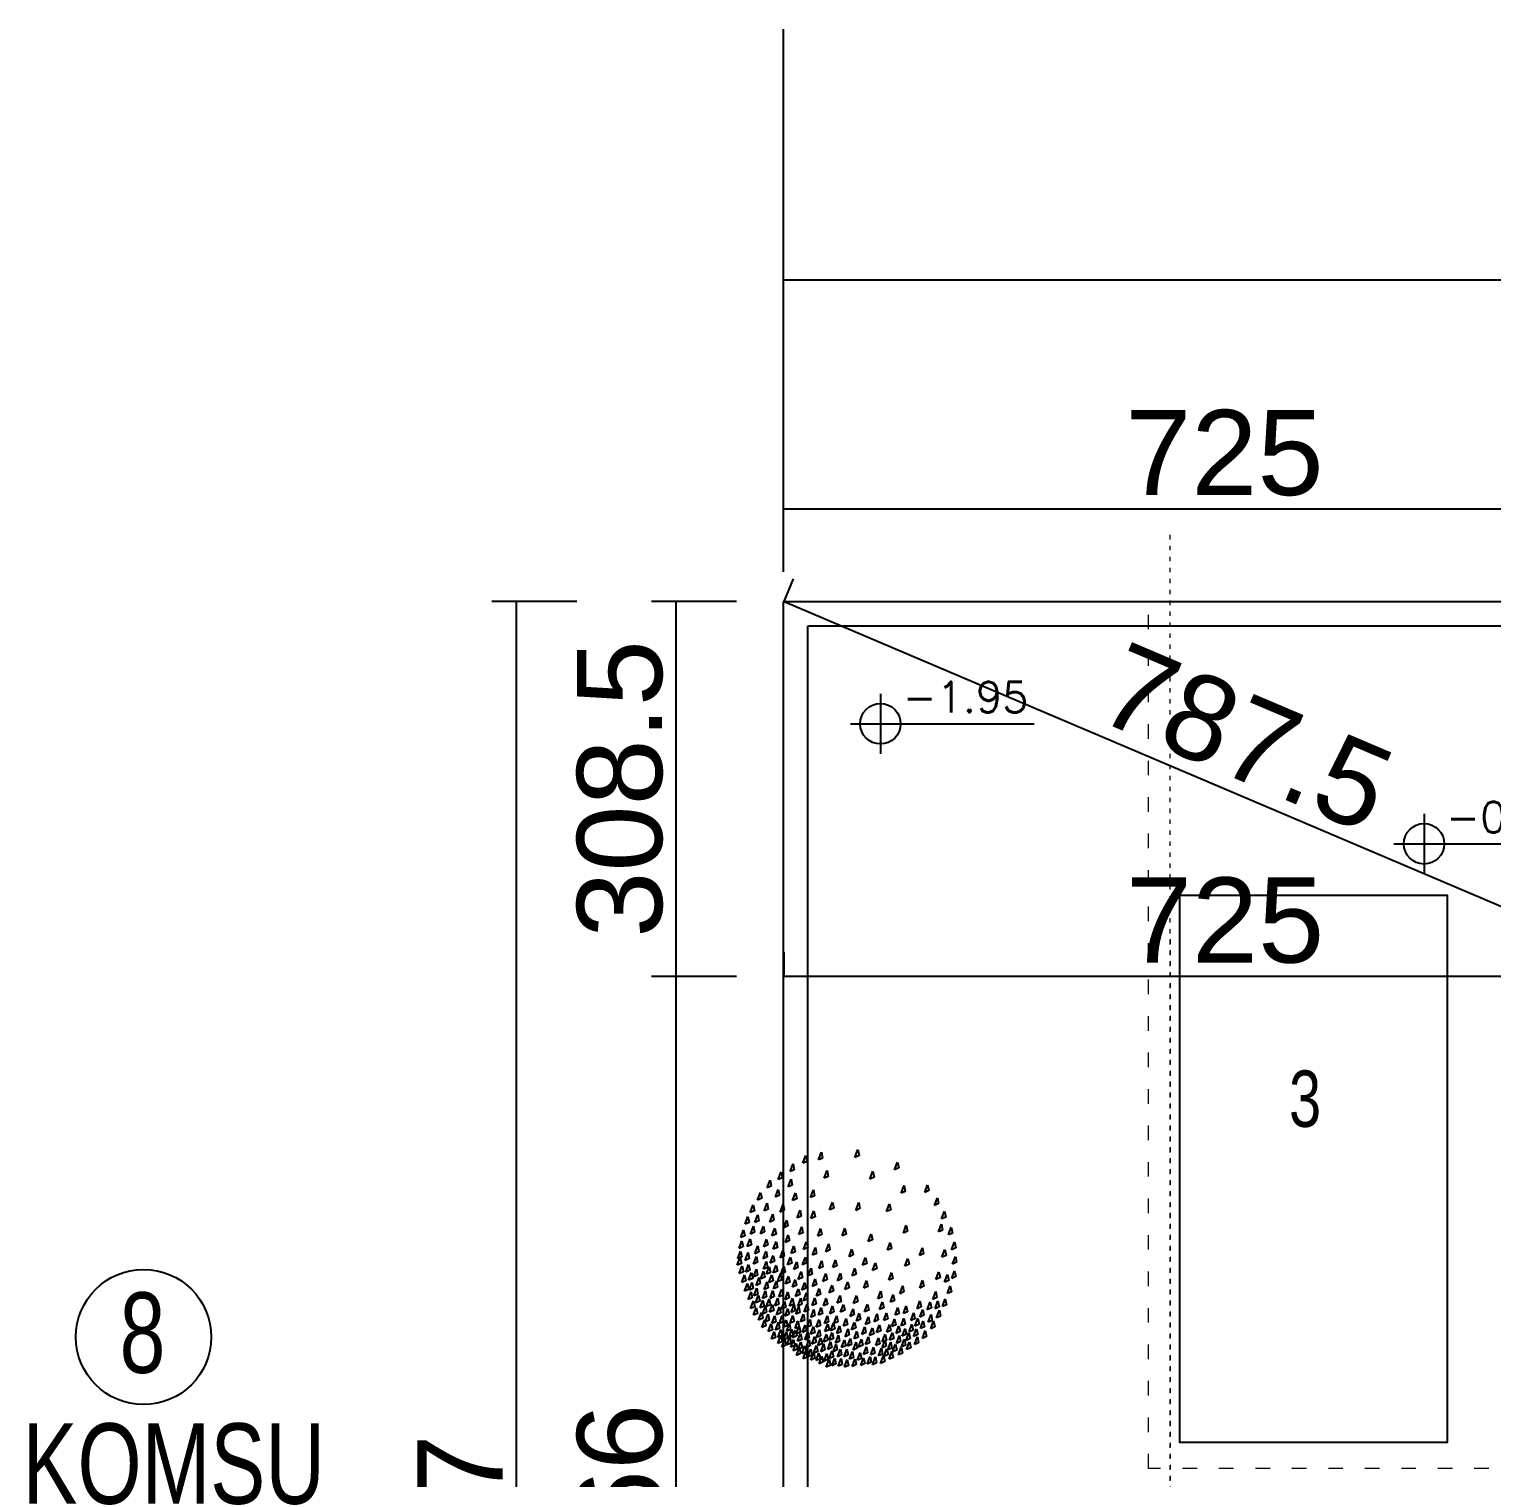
# Model space of a CAD drawing. Extents: x 41749 to 92598, y -24291 to 29432.
# Drawn here: x 44374.3 to 44675, y -22251.7 to -21954 of the extents above; entities that cross this region are included whole.
import ezdxf

# ---------------------------------------------------------------- set-up
doc = ezdxf.new("R2010")
doc.units = 0
doc.header["$MEASUREMENT"] = 0
doc.header["$PDMODE"] = 3
doc.linetypes.add('ACAD_ISO03W100', pattern=[30, 12, -18])
doc.layers.get('0').update_dxf_attribs({"linetype": 'CONTINUOUS'})
doc.layers.get('Defpoints').update_dxf_attribs({"linetype": 'CONTINUOUS'})
for name, color, linetype in [('ADAKENARI', 7, 'CONTINUOUS'), ('OLCU', 3, 'CONTINUOUS'), ('OLÇÜ', 3, 'CONTINUOUS'), ('pafta ismi', 4, 'CONTINUOUS'), ('SEMBOL', 21, 'CONTINUOUS'), ('TEF', 95, 'CONTINUOUS'), ('TEFRIS', 12, 'CONTINUOUS')]:
    doc.layers.add(name, color=color, linetype=linetype)
doc.layers.add('KAPI-ACILIM1', color=13, linetype='ACAD_ISO03W100', lineweight=20)
doc.styles.add('2', font='swisscl.ttf', dxfattribs={"height": 13})
doc.styles.add('KOT', font='ROMANS.SHX')
doc.styles.add('mahal', font='arial.ttf', dxfattribs={"height": 70})
doc.styles.add('OLCU', font='isocpeur.ttf', dxfattribs={"width": 0.59})
doc.dimstyles.get("Standard").update_dxf_attribs({"dimtxt": 0.18, "dimasz": 0.18, "dimexe": 20, "dimexo": 0, "dimgap": 10, "dimtad": 1, "dimdec": 4, "dimrnd": 0.5, "dimdsep": 46, "dimtxsty": 'OLCU', "dimblk1": 'DOT', "dimblk2": 'DOT', "dimsah": 1, "dimcen": 0.09, "dimclrt": 4, "dimadec": 0, "dimazin": 0, "dimtfac": 1, "dimtdec": 4, "dimtix": 1, "dimtmove": 2, "dimatfit": 3, "dimfxl": 0, "dimtolj": 1, "dimtzin": 0, "dimarcsym": 0})

# ---------------------------------------------------------------- blocks, each defined once
blk = doc.blocks.new('KOTBLK04')
for p, q in [((0, 0.49), (0, -0.49)), ((-0.49, 0), (2.51, 0))]:
    blk.add_line(p, q)
blk.add_circle((0, 0), 0.33)
at = {"color": 7, "style": 'KOT'}
blk.add_attdef('TEMIZ', (0.359, 0.185), '', height=1, dxfattribs=at)
blk = doc.blocks.new('A$C7B4B3428')
at = {"layer": 'TEF'}
for p, q in [((17.243, -5.849), (17.288, -5.82)), ((17.288, -5.82), (17.268, -5.915)), ((16.62, -5.99), (16.665, -5.961)), ((16.645, -6.057), (16.62, -5.99)), ((16.665, -5.961), (16.645, -6.057)), ((16.711, -5.96), (16.755, -5.932)), ((16.735, -6.027), (16.711, -5.96)), ((16.755, -5.932), (16.735, -6.027)), ((16.775, -5.958), (16.82, -5.929)), ((16.8, -6.024), (16.775, -5.958)), ((16.82, -5.929), (16.8, -6.024)), ((16.847, -5.93), (16.891, -5.901)), ((16.872, -5.997), (16.847, -5.93)), ((16.891, -5.901), (16.872, -5.997)), ((16.896, -5.984), (16.94, -5.956)), ((16.921, -6.051), (16.896, -5.984)), ((16.94, -5.956), (16.921, -6.051)), ((16.946, -5.903), (16.99, -5.874)), ((16.97, -5.969), (16.946, -5.903)), ((16.99, -5.874), (16.97, -5.969)), ((16.988, -5.982), (17.032, -5.954)), ((17.013, -6.049), (16.988, -5.982)), ((17.032, -5.954), (17.013, -6.049)), ((17.034, -5.88), (17.078, -5.851)), ((17.059, -5.946), (17.034, -5.88)), ((17.056, -6.001), (17.1, -5.972)), ((17.081, -6.067), (17.056, -6.001)), ((17.078, -5.851), (17.059, -5.946)), ((17.1, -5.972), (17.081, -6.067)), ((17.107, -5.879), (17.152, -5.851)), ((17.132, -5.946), (17.107, -5.879)), ((17.152, -5.851), (17.132, -5.946)), ((17.132, -5.988), (17.177, -5.959)), ((17.157, -6.054), (17.132, -5.988)), ((17.177, -5.959), (17.157, -6.054)), ((17.182, -5.873), (17.226, -5.844)), ((17.207, -5.939), (17.182, -5.873)), ((17.192, -6.038), (17.236, -6.009)), ((17.226, -5.844), (17.207, -5.939)), ((17.236, -6.009), (17.217, -6.104)), ((17.224, -5.952), (17.269, -5.923)), ((17.249, -6.019), (17.224, -5.952)), ((17.268, -5.915), (17.243, -5.849)), ((17.269, -5.923), (17.249, -6.019)), ((17.281, -5.913), (17.325, -5.885)), ((17.305, -5.98), (17.281, -5.913)), ((17.325, -5.885), (17.305, -5.98)), ((17.334, -5.874), (17.378, -5.845)), ((17.359, -5.94), (17.334, -5.874)), ((17.335, -6.016), (17.379, -5.987)), ((17.378, -5.845), (17.359, -5.94)), ((17.379, -5.987), (17.36, -6.083)), ((17.374, -5.905), (17.418, -5.876)), ((17.399, -5.972), (17.374, -5.905)), ((17.418, -5.876), (17.399, -5.972)), ((17.416, -5.984), (17.461, -5.956)), ((17.441, -6.051), (17.416, -5.984)), ((17.436, -5.901), (17.48, -5.873)), ((17.461, -5.968), (17.436, -5.901)), ((17.461, -5.956), (17.441, -6.051)), ((17.48, -5.873), (17.461, -5.968)), ((17.476, -5.933), (17.52, -5.904)), ((17.501, -5.999), (17.476, -5.933)), ((17.52, -5.904), (17.501, -5.999)), ((17.512, -6.037), (17.556, -6.009)), ((17.528, -5.9), (17.572, -5.871)), ((17.553, -5.966), (17.528, -5.9)), ((17.556, -6.009), (17.536, -6.104)), ((17.551, -5.96), (17.595, -5.931)), ((17.576, -6.027), (17.551, -5.96)), ((17.572, -5.871), (17.553, -5.966)), ((17.595, -5.931), (17.576, -6.027)), ((17.603, -6.001), (17.648, -5.973)), ((17.628, -6.068), (17.603, -6.001)), ((17.611, -5.929), (17.655, -5.901)), ((17.636, -5.996), (17.611, -5.929)), ((17.648, -5.973), (17.628, -6.068)), ((17.655, -5.901), (17.636, -5.996)), ((17.656, -5.975), (17.701, -5.947)), ((17.681, -6.042), (17.656, -5.975)), ((17.701, -5.947), (17.681, -6.042)), ((17.692, -6.012), (17.736, -5.984)), ((17.717, -6.079), (17.692, -6.012)), ((17.736, -5.984), (17.717, -6.079)), ((17.741, -6.032), (17.785, -6.004)), ((17.785, -6.004), (17.766, -6.099)), ((17.796, -6), (17.84, -5.971)), ((17.821, -6.066), (17.796, -6)), ((17.84, -5.971), (17.821, -6.066)), ((17.847, -6.034), (17.892, -6.006)), ((17.892, -6.006), (17.872, -6.101)), ((16.344, -6.199), (16.388, -6.17)), ((16.388, -6.17), (16.369, -6.265)), ((16.429, -6.12), (16.474, -6.092)), ((16.454, -6.187), (16.429, -6.12)), ((16.474, -6.092), (16.454, -6.187)), ((16.502, -6.145), (16.546, -6.116)), ((16.527, -6.211), (16.502, -6.145)), ((16.546, -6.116), (16.527, -6.211)), ((16.53, -6.053), (16.574, -6.025)), ((16.555, -6.12), (16.53, -6.053)), ((16.574, -6.025), (16.555, -6.12)), ((16.561, -6.161), (16.606, -6.133)), ((16.586, -6.228), (16.561, -6.161)), ((16.606, -6.133), (16.586, -6.228)), ((16.593, -6.077), (16.638, -6.049)), ((16.618, -6.144), (16.593, -6.077)), ((16.638, -6.049), (16.618, -6.144)), ((16.631, -6.173), (16.675, -6.145)), ((16.656, -6.24), (16.631, -6.173)), ((16.675, -6.145), (16.656, -6.24)), ((16.659, -6.073), (16.703, -6.044)), ((16.683, -6.139), (16.659, -6.073)), ((16.703, -6.044), (16.683, -6.139)), ((16.709, -6.188), (16.754, -6.159)), ((16.754, -6.159), (16.734, -6.255)), ((16.751, -6.071), (16.795, -6.042)), ((16.775, -6.137), (16.751, -6.071)), ((16.795, -6.042), (16.775, -6.137)), ((16.83, -6.18), (16.874, -6.152)), ((16.855, -6.247), (16.83, -6.18)), ((16.836, -6.06), (16.88, -6.032)), ((16.86, -6.127), (16.836, -6.06)), ((16.874, -6.152), (16.855, -6.247)), ((16.88, -6.032), (16.86, -6.127)), ((16.905, -6.14), (16.949, -6.111)), ((16.93, -6.207), (16.905, -6.14)), ((16.949, -6.111), (16.93, -6.207)), ((16.963, -6.095), (17.007, -6.066)), ((16.988, -6.162), (16.963, -6.095)), ((17.007, -6.066), (16.988, -6.162)), ((17.036, -6.128), (17.08, -6.1)), ((17.061, -6.195), (17.036, -6.128)), ((17.08, -6.1), (17.061, -6.195)), ((17.101, -6.101), (17.146, -6.073)), ((17.126, -6.168), (17.101, -6.101)), ((17.146, -6.073), (17.126, -6.168)), ((17.181, -6.143), (17.226, -6.115)), ((17.206, -6.21), (17.181, -6.143)), ((17.217, -6.104), (17.192, -6.038)), ((17.226, -6.115), (17.206, -6.21)), ((17.258, -6.164), (17.302, -6.136)), ((17.283, -6.231), (17.258, -6.164)), ((17.26, -6.056), (17.304, -6.028)), ((17.285, -6.123), (17.26, -6.056)), ((17.302, -6.136), (17.283, -6.231)), ((17.304, -6.028), (17.285, -6.123)), ((17.321, -6.134), (17.365, -6.105)), ((17.346, -6.201), (17.321, -6.134)), ((17.36, -6.083), (17.335, -6.016)), ((17.365, -6.105), (17.346, -6.201)), ((17.38, -6.083), (17.425, -6.054)), ((17.405, -6.149), (17.38, -6.083)), ((17.425, -6.054), (17.405, -6.149)), ((17.411, -6.172), (17.455, -6.144)), ((17.436, -6.239), (17.411, -6.172)), ((17.455, -6.144), (17.436, -6.239)), ((17.452, -6.089), (17.496, -6.06)), ((17.477, -6.155), (17.452, -6.089)), ((17.496, -6.06), (17.477, -6.155)), ((17.485, -6.199), (17.53, -6.171)), ((17.53, -6.171), (17.51, -6.266)), ((17.536, -6.104), (17.512, -6.037)), ((17.542, -6.127), (17.586, -6.098)), ((17.567, -6.193), (17.542, -6.127)), ((17.586, -6.098), (17.567, -6.193)), ((17.584, -6.206), (17.628, -6.177)), ((17.628, -6.177), (17.609, -6.273)), ((17.624, -6.095), (17.668, -6.066)), ((17.648, -6.162), (17.624, -6.095)), ((17.668, -6.066), (17.648, -6.162)), ((17.653, -6.177), (17.697, -6.149)), ((17.678, -6.244), (17.653, -6.177)), ((17.697, -6.149), (17.678, -6.244)), ((17.688, -6.126), (17.732, -6.098)), ((17.713, -6.193), (17.688, -6.126)), ((17.732, -6.098), (17.713, -6.193)), ((17.73, -6.128), (17.774, -6.1)), ((17.755, -6.195), (17.73, -6.128)), ((17.766, -6.099), (17.741, -6.032)), ((17.774, -6.1), (17.755, -6.195)), ((17.771, -6.189), (17.816, -6.161)), ((17.79, -6.086), (17.835, -6.058)), ((17.815, -6.153), (17.79, -6.086)), ((17.816, -6.161), (17.796, -6.256)), ((17.835, -6.058), (17.815, -6.153)), ((17.872, -6.101), (17.847, -6.034)), ((17.858, -6.105), (17.903, -6.076)), ((17.883, -6.172), (17.858, -6.105)), ((17.903, -6.076), (17.883, -6.172)), ((17.901, -6.184), (17.945, -6.156)), ((17.925, -6.251), (17.901, -6.184)), ((17.945, -6.156), (17.925, -6.251)), ((17.932, -6.071), (17.976, -6.042)), ((17.956, -6.137), (17.932, -6.071)), ((17.976, -6.042), (17.956, -6.137)), ((17.982, -6.152), (18.027, -6.124)), ((18.007, -6.219), (17.982, -6.152)), ((18.027, -6.124), (18.007, -6.219)), ((18.064, -6.188), (18.108, -6.16)), ((18.108, -6.16), (18.089, -6.255)), ((16.182, -6.357), (16.226, -6.329)), ((16.226, -6.329), (16.207, -6.424)), ((16.261, -6.271), (16.305, -6.242)), ((16.285, -6.337), (16.261, -6.271)), ((16.305, -6.242), (16.285, -6.337)), ((16.287, -6.364), (16.331, -6.335)), ((16.331, -6.335), (16.312, -6.43)), ((16.369, -6.265), (16.344, -6.199)), ((16.367, -6.304), (16.411, -6.276)), ((16.392, -6.371), (16.367, -6.304)), ((16.411, -6.276), (16.392, -6.371)), ((16.408, -6.221), (16.452, -6.192)), ((16.433, -6.287), (16.408, -6.221)), ((16.42, -6.346), (16.464, -6.317)), ((16.444, -6.412), (16.42, -6.346)), ((16.452, -6.192), (16.433, -6.287)), ((16.464, -6.317), (16.444, -6.412)), ((16.473, -6.252), (16.517, -6.223)), ((16.498, -6.319), (16.473, -6.252)), ((16.496, -6.367), (16.54, -6.338)), ((16.517, -6.223), (16.498, -6.319)), ((16.54, -6.338), (16.521, -6.433)), ((16.558, -6.275), (16.602, -6.247)), ((16.582, -6.342), (16.558, -6.275)), ((16.602, -6.247), (16.582, -6.342)), ((16.607, -6.363), (16.651, -6.334)), ((16.651, -6.334), (16.632, -6.43)), ((16.639, -6.243), (16.684, -6.215)), ((16.664, -6.31), (16.639, -6.243)), ((16.684, -6.215), (16.664, -6.31)), ((16.734, -6.255), (16.709, -6.188)), ((16.722, -6.34), (16.767, -6.312)), ((16.747, -6.407), (16.722, -6.34)), ((16.767, -6.312), (16.747, -6.407)), ((16.799, -6.294), (16.843, -6.265)), ((16.824, -6.36), (16.799, -6.294)), ((16.843, -6.265), (16.824, -6.36)), ((16.891, -6.292), (16.935, -6.263)), ((16.916, -6.358), (16.891, -6.292)), ((16.935, -6.263), (16.916, -6.358)), ((16.973, -6.226), (17.017, -6.198)), ((16.998, -6.293), (16.973, -6.226)), ((17.017, -6.198), (16.998, -6.293)), ((17.018, -6.327), (17.063, -6.298)), ((17.043, -6.393), (17.018, -6.327)), ((17.063, -6.298), (17.043, -6.393)), ((17.08, -6.235), (17.124, -6.207)), ((17.105, -6.302), (17.08, -6.235)), ((17.124, -6.207), (17.105, -6.302)), ((17.12, -6.354), (17.165, -6.326)), ((17.145, -6.421), (17.12, -6.354)), ((17.165, -6.326), (17.145, -6.421)), ((17.184, -6.257), (17.228, -6.228)), ((17.209, -6.323), (17.184, -6.257)), ((17.228, -6.228), (17.209, -6.323)), ((17.236, -6.366), (17.28, -6.337)), ((17.26, -6.278), (17.304, -6.249)), ((17.285, -6.344), (17.26, -6.278)), ((17.28, -6.337), (17.261, -6.432)), ((17.304, -6.249), (17.285, -6.344)), ((17.324, -6.257), (17.368, -6.228)), ((17.349, -6.323), (17.324, -6.257)), ((17.344, -6.35), (17.388, -6.322)), ((17.369, -6.417), (17.344, -6.35)), ((17.368, -6.228), (17.349, -6.323)), ((17.388, -6.322), (17.369, -6.417)), ((17.432, -6.293), (17.477, -6.265)), ((17.457, -6.36), (17.432, -6.293)), ((17.477, -6.265), (17.457, -6.36)), ((17.51, -6.266), (17.485, -6.199)), ((17.538, -6.275), (17.582, -6.246)), ((17.563, -6.341), (17.538, -6.275)), ((17.582, -6.246), (17.563, -6.341)), ((17.609, -6.273), (17.584, -6.206)), ((17.625, -6.325), (17.669, -6.297)), ((17.649, -6.392), (17.625, -6.325)), ((17.669, -6.297), (17.649, -6.392)), ((17.676, -6.238), (17.72, -6.209)), ((17.701, -6.304), (17.676, -6.238)), ((17.72, -6.209), (17.701, -6.304)), ((17.744, -6.29), (17.788, -6.262)), ((17.769, -6.357), (17.744, -6.29)), ((17.788, -6.262), (17.769, -6.357)), ((17.796, -6.256), (17.771, -6.189)), ((17.815, -6.229), (17.86, -6.2)), ((17.84, -6.295), (17.815, -6.229)), ((17.815, -6.364), (17.859, -6.335)), ((17.86, -6.2), (17.84, -6.295)), ((17.859, -6.335), (17.84, -6.43)), ((17.868, -6.27), (17.912, -6.241)), ((17.893, -6.337), (17.868, -6.27)), ((17.912, -6.241), (17.893, -6.337)), ((17.915, -6.364), (17.96, -6.336)), ((17.96, -6.336), (17.94, -6.431)), ((17.955, -6.253), (17.999, -6.225)), ((17.98, -6.32), (17.955, -6.253)), ((17.999, -6.225), (17.98, -6.32)), ((18.002, -6.381), (18.046, -6.353)), ((18.046, -6.353), (18.027, -6.448)), ((18.035, -6.261), (18.079, -6.233)), ((18.06, -6.328), (18.035, -6.261)), ((18.079, -6.233), (18.06, -6.328)), ((18.089, -6.255), (18.064, -6.188)), ((18.082, -6.346), (18.126, -6.318)), ((18.106, -6.413), (18.082, -6.346)), ((18.126, -6.318), (18.106, -6.413)), ((18.115, -6.27), (18.159, -6.241)), ((18.139, -6.336), (18.115, -6.27)), ((18.159, -6.241), (18.139, -6.336)), ((18.184, -6.316), (18.229, -6.287)), ((18.209, -6.382), (18.184, -6.316)), ((18.229, -6.287), (18.209, -6.382)), ((16.102, -6.484), (16.146, -6.456)), ((16.127, -6.551), (16.102, -6.484)), ((16.146, -6.456), (16.127, -6.551)), ((16.143, -6.554), (16.188, -6.526)), ((16.188, -6.526), (16.168, -6.621)), ((16.207, -6.424), (16.182, -6.357)), ((16.222, -6.468), (16.266, -6.439)), ((16.247, -6.534), (16.222, -6.468)), ((16.266, -6.439), (16.247, -6.534)), ((16.312, -6.43), (16.287, -6.364)), ((16.29, -6.486), (16.334, -6.458)), ((16.315, -6.553), (16.29, -6.486)), ((16.334, -6.458), (16.315, -6.553)), ((16.348, -6.407), (16.392, -6.379)), ((16.373, -6.474), (16.348, -6.407)), ((16.348, -6.543), (16.392, -6.514)), ((16.392, -6.514), (16.372, -6.609)), ((16.392, -6.379), (16.373, -6.474)), ((16.452, -6.463), (16.496, -6.434)), ((16.476, -6.529), (16.452, -6.463)), ((16.496, -6.434), (16.476, -6.529)), ((16.521, -6.433), (16.496, -6.367)), ((16.559, -6.438), (16.603, -6.409)), ((16.584, -6.505), (16.559, -6.438)), ((16.603, -6.409), (16.584, -6.505)), ((16.632, -6.43), (16.607, -6.363)), ((16.662, -6.493), (16.707, -6.465)), ((16.687, -6.56), (16.662, -6.493)), ((16.707, -6.465), (16.687, -6.56)), ((16.771, -6.462), (16.816, -6.434)), ((16.796, -6.529), (16.771, -6.462)), ((16.816, -6.434), (16.796, -6.529)), ((16.867, -6.414), (16.911, -6.385)), ((16.892, -6.48), (16.867, -6.414)), ((16.911, -6.385), (16.892, -6.48)), ((16.979, -6.438), (17.023, -6.409)), ((17.004, -6.504), (16.979, -6.438)), ((17.023, -6.409), (17.004, -6.504)), ((17.059, -6.48), (17.103, -6.451)), ((17.084, -6.546), (17.059, -6.48)), ((17.103, -6.451), (17.084, -6.546)), ((17.178, -6.512), (17.222, -6.484)), ((17.203, -6.579), (17.178, -6.512)), ((17.222, -6.484), (17.203, -6.579)), ((17.261, -6.432), (17.236, -6.366)), ((17.301, -6.474), (17.345, -6.445)), ((17.326, -6.54), (17.301, -6.474)), ((17.345, -6.445), (17.326, -6.54)), ((17.389, -6.552), (17.433, -6.523)), ((17.433, -6.523), (17.414, -6.619)), ((17.43, -6.435), (17.475, -6.406)), ((17.455, -6.501), (17.43, -6.435)), ((17.475, -6.406), (17.455, -6.501)), ((17.514, -6.397), (17.558, -6.368)), ((17.539, -6.463), (17.514, -6.397)), ((17.522, -6.534), (17.566, -6.506)), ((17.558, -6.368), (17.539, -6.463)), ((17.566, -6.506), (17.547, -6.601)), ((17.6, -6.447), (17.645, -6.419)), ((17.625, -6.514), (17.6, -6.447)), ((17.645, -6.419), (17.625, -6.514)), ((17.685, -6.504), (17.73, -6.476)), ((17.71, -6.571), (17.685, -6.504)), ((17.694, -6.405), (17.738, -6.377)), ((17.719, -6.472), (17.694, -6.405)), ((17.73, -6.476), (17.71, -6.571)), ((17.738, -6.377), (17.719, -6.472)), ((17.751, -6.419), (17.796, -6.39)), ((17.776, -6.485), (17.751, -6.419)), ((17.796, -6.39), (17.776, -6.485)), ((17.781, -6.49), (17.825, -6.461)), ((17.805, -6.556), (17.781, -6.49)), ((17.825, -6.461), (17.805, -6.556)), ((17.84, -6.43), (17.815, -6.364)), ((17.845, -6.555), (17.889, -6.526)), ((17.867, -6.439), (17.912, -6.411)), ((17.892, -6.506), (17.867, -6.439)), ((17.889, -6.526), (17.87, -6.621)), ((17.912, -6.411), (17.892, -6.506)), ((17.94, -6.431), (17.915, -6.364)), ((17.952, -6.462), (17.997, -6.434)), ((17.977, -6.529), (17.952, -6.462)), ((17.997, -6.434), (17.977, -6.529)), ((18.027, -6.448), (18.002, -6.381)), ((18.022, -6.542), (18.066, -6.514)), ((18.066, -6.514), (18.047, -6.609)), ((18.049, -6.441), (18.094, -6.413)), ((18.074, -6.508), (18.049, -6.441)), ((18.094, -6.413), (18.074, -6.508)), ((18.109, -6.525), (18.153, -6.497)), ((18.134, -6.592), (18.109, -6.525)), ((18.121, -6.414), (18.165, -6.385)), ((18.146, -6.48), (18.121, -6.414)), ((18.153, -6.497), (18.134, -6.592)), ((18.165, -6.385), (18.146, -6.48)), ((18.18, -6.464), (18.225, -6.435)), ((18.205, -6.53), (18.18, -6.464)), ((18.225, -6.435), (18.205, -6.53)), ((18.214, -6.541), (18.258, -6.512)), ((18.228, -6.389), (18.273, -6.36)), ((18.253, -6.455), (18.228, -6.389)), ((18.258, -6.512), (18.239, -6.607)), ((18.273, -6.36), (18.253, -6.455)), ((18.274, -6.489), (18.318, -6.461)), ((18.299, -6.556), (18.274, -6.489)), ((18.318, -6.461), (18.299, -6.556)), ((16.055, -6.621), (16.1, -6.592)), ((16.08, -6.687), (16.055, -6.621)), ((16.1, -6.592), (16.08, -6.687)), ((16.088, -6.724), (16.132, -6.696)), ((16.132, -6.696), (16.113, -6.791)), ((16.168, -6.621), (16.143, -6.554)), ((16.177, -6.699), (16.221, -6.67)), ((16.202, -6.766), (16.177, -6.699)), ((16.221, -6.67), (16.202, -6.766)), ((16.25, -6.599), (16.294, -6.571)), ((16.275, -6.666), (16.25, -6.599)), ((16.294, -6.571), (16.275, -6.666)), ((16.298, -6.691), (16.342, -6.663)), ((16.323, -6.758), (16.298, -6.691)), ((16.342, -6.663), (16.323, -6.758)), ((16.372, -6.609), (16.348, -6.543)), ((16.448, -6.611), (16.492, -6.582)), ((16.473, -6.677), (16.448, -6.611)), ((16.492, -6.582), (16.473, -6.677)), ((16.54, -6.575), (16.584, -6.546)), ((16.565, -6.641), (16.54, -6.575)), ((16.584, -6.546), (16.565, -6.641)), ((16.619, -6.718), (16.663, -6.69)), ((16.663, -6.69), (16.644, -6.785)), ((16.73, -6.613), (16.774, -6.585)), ((16.755, -6.68), (16.73, -6.613)), ((16.774, -6.585), (16.755, -6.68)), ((16.9, -6.558), (16.945, -6.53)), ((16.925, -6.625), (16.9, -6.558)), ((16.945, -6.53), (16.925, -6.625)), ((17.043, -6.638), (17.087, -6.609)), ((17.068, -6.704), (17.043, -6.638)), ((17.087, -6.609), (17.068, -6.704)), ((17.234, -6.609), (17.278, -6.58)), ((17.258, -6.675), (17.234, -6.609)), ((17.278, -6.58), (17.258, -6.675)), ((17.344, -6.716), (17.389, -6.687)), ((17.389, -6.687), (17.369, -6.782)), ((17.414, -6.619), (17.389, -6.552)), ((17.489, -6.654), (17.533, -6.625)), ((17.514, -6.72), (17.489, -6.654)), ((17.533, -6.625), (17.514, -6.72)), ((17.547, -6.601), (17.522, -6.534)), ((17.629, -6.577), (17.673, -6.548)), ((17.654, -6.644), (17.629, -6.577)), ((17.673, -6.548), (17.654, -6.644)), ((17.669, -6.696), (17.714, -6.668)), ((17.694, -6.763), (17.669, -6.696)), ((17.714, -6.668), (17.694, -6.763)), ((17.729, -6.611), (17.773, -6.583)), ((17.754, -6.678), (17.729, -6.611)), ((17.773, -6.583), (17.754, -6.678)), ((17.783, -6.714), (17.828, -6.685)), ((17.828, -6.685), (17.808, -6.78)), ((17.87, -6.621), (17.845, -6.555)), ((17.921, -6.576), (17.966, -6.547)), ((17.946, -6.642), (17.921, -6.576)), ((17.966, -6.547), (17.946, -6.642)), ((17.999, -6.658), (18.044, -6.629)), ((18.024, -6.724), (17.999, -6.658)), ((18.047, -6.609), (18.022, -6.542)), ((18.044, -6.629), (18.024, -6.724)), ((18.064, -6.723), (18.108, -6.694)), ((18.108, -6.694), (18.089, -6.789)), ((18.107, -6.633), (18.151, -6.604)), ((18.132, -6.7), (18.107, -6.633)), ((18.151, -6.604), (18.132, -6.7)), ((18.207, -6.667), (18.251, -6.639)), ((18.232, -6.734), (18.207, -6.667)), ((18.239, -6.607), (18.214, -6.541)), ((18.251, -6.639), (18.232, -6.734)), ((18.28, -6.599), (18.325, -6.571)), ((18.305, -6.666), (18.28, -6.599)), ((18.304, -6.714), (18.348, -6.685)), ((18.325, -6.571), (18.305, -6.666)), ((18.348, -6.685), (18.329, -6.781)), ((18.331, -6.579), (18.376, -6.551)), ((18.356, -6.646), (18.331, -6.579)), ((18.376, -6.551), (18.356, -6.646)), ((18.379, -6.673), (18.423, -6.645)), ((18.404, -6.74), (18.379, -6.673)), ((18.423, -6.645), (18.404, -6.74)), ((16.007, -6.763), (16.052, -6.735)), ((16.032, -6.83), (16.007, -6.763)), ((16.052, -6.735), (16.032, -6.83)), ((16.113, -6.791), (16.088, -6.724)), ((16.132, -6.829), (16.177, -6.8)), ((16.157, -6.896), (16.132, -6.829)), ((16.177, -6.8), (16.157, -6.896)), ((16.524, -6.834), (16.568, -6.806)), ((16.548, -6.901), (16.524, -6.834)), ((16.568, -6.806), (16.548, -6.901)), ((16.644, -6.785), (16.619, -6.718)), ((16.771, -6.733), (16.815, -6.704)), ((16.795, -6.799), (16.771, -6.733)), ((16.815, -6.704), (16.795, -6.799)), ((16.954, -6.83), (16.998, -6.802)), ((16.979, -6.897), (16.954, -6.83)), ((16.998, -6.802), (16.979, -6.897)), ((17.168, -6.78), (17.213, -6.752)), ((17.193, -6.847), (17.168, -6.78)), ((17.213, -6.752), (17.193, -6.847)), ((17.272, -6.87), (17.316, -6.841)), ((17.297, -6.936), (17.272, -6.87)), ((17.316, -6.841), (17.297, -6.936)), ((17.369, -6.782), (17.344, -6.716)), ((17.439, -6.836), (17.484, -6.808)), ((17.464, -6.903), (17.439, -6.836)), ((17.484, -6.808), (17.464, -6.903)), ((17.552, -6.759), (17.596, -6.73)), ((17.577, -6.825), (17.552, -6.759)), ((17.596, -6.73), (17.577, -6.825)), ((17.621, -6.873), (17.665, -6.844)), ((17.665, -6.844), (17.646, -6.939)), ((17.728, -6.814), (17.773, -6.785)), ((17.753, -6.881), (17.728, -6.814)), ((17.773, -6.785), (17.753, -6.881)), ((17.808, -6.78), (17.783, -6.714)), ((17.868, -6.737), (17.913, -6.709)), ((17.893, -6.804), (17.868, -6.737)), ((17.913, -6.709), (17.893, -6.804)), ((17.939, -6.844), (17.984, -6.816)), ((17.964, -6.911), (17.939, -6.844)), ((17.984, -6.816), (17.964, -6.911)), ((17.965, -6.75), (18.009, -6.721)), ((17.99, -6.817), (17.965, -6.75)), ((18.009, -6.721), (17.99, -6.817)), ((18.031, -6.842), (18.075, -6.814)), ((18.056, -6.909), (18.031, -6.842)), ((18.075, -6.814), (18.056, -6.909)), ((18.089, -6.789), (18.064, -6.723)), ((18.109, -6.814), (18.153, -6.786)), ((18.134, -6.881), (18.109, -6.814)), ((18.153, -6.786), (18.134, -6.881)), ((18.152, -6.869), (18.196, -6.84)), ((18.177, -6.935), (18.152, -6.869)), ((18.166, -6.751), (18.21, -6.722)), ((18.191, -6.817), (18.166, -6.751)), ((18.196, -6.84), (18.177, -6.935)), ((18.21, -6.722), (18.191, -6.817)), ((18.254, -6.761), (18.299, -6.733)), ((18.279, -6.828), (18.254, -6.761)), ((18.299, -6.733), (18.279, -6.828)), ((18.329, -6.781), (18.304, -6.714)), ((18.353, -6.802), (18.397, -6.773)), ((18.378, -6.868), (18.353, -6.802)), ((18.397, -6.773), (18.378, -6.868)), ((18.424, -6.774), (18.469, -6.745)), ((18.449, -6.841), (18.424, -6.774)), ((18.469, -6.745), (18.449, -6.841)), ((18.463, -6.866), (18.507, -6.837)), ((18.488, -6.932), (18.463, -6.866)), ((18.507, -6.837), (18.488, -6.932)), ((15.973, -6.923), (16.017, -6.894)), ((15.998, -6.99), (15.973, -6.923)), ((16.017, -6.894), (15.998, -6.99)), ((16.026, -7.05), (16.07, -7.022)), ((16.07, -7.022), (16.051, -7.117)), ((16.132, -7.066), (16.176, -7.037)), ((16.176, -7.037), (16.156, -7.132)), ((16.304, -6.937), (16.348, -6.908)), ((16.329, -7.003), (16.304, -6.937)), ((16.348, -6.908), (16.329, -7.003)), ((16.678, -6.971), (16.722, -6.943)), ((16.703, -7.038), (16.678, -6.971)), ((16.722, -6.943), (16.703, -7.038)), ((16.883, -7.054), (16.928, -7.026)), ((16.928, -7.026), (16.908, -7.121)), ((17.112, -6.954), (17.156, -6.926)), ((17.137, -7.021), (17.112, -6.954)), ((17.156, -6.926), (17.137, -7.021)), ((17.351, -7.013), (17.396, -6.985)), ((17.376, -7.08), (17.351, -7.013)), ((17.396, -6.985), (17.376, -7.08)), ((17.51, -6.978), (17.555, -6.949)), ((17.535, -7.044), (17.51, -6.978)), ((17.555, -6.949), (17.535, -7.044)), ((17.646, -6.939), (17.621, -6.873)), ((17.707, -6.991), (17.752, -6.962)), ((17.732, -7.058), (17.707, -6.991)), ((17.752, -6.962), (17.732, -7.058)), ((17.8, -6.921), (17.844, -6.893)), ((17.824, -6.988), (17.8, -6.921)), ((17.844, -6.893), (17.824, -6.988)), ((17.879, -6.963), (17.924, -6.935)), ((17.904, -7.03), (17.879, -6.963)), ((17.924, -6.935), (17.904, -7.03)), ((17.98, -7.031), (18.024, -7.003)), ((18.004, -7.098), (17.98, -7.031)), ((18.024, -7.003), (18.004, -7.098)), ((18.084, -6.952), (18.128, -6.923)), ((18.108, -7.018), (18.084, -6.952)), ((18.128, -6.923), (18.108, -7.018)), ((18.174, -6.99), (18.218, -6.961)), ((18.198, -7.056), (18.174, -6.99)), ((18.218, -6.961), (18.198, -7.056)), ((18.278, -6.91), (18.322, -6.881)), ((18.302, -6.976), (18.278, -6.91)), ((18.281, -7.032), (18.325, -7.004)), ((18.305, -7.099), (18.281, -7.032)), ((18.322, -6.881), (18.302, -6.976)), ((18.325, -7.004), (18.305, -7.099)), ((18.38, -6.938), (18.424, -6.909)), ((18.404, -7.004), (18.38, -6.938)), ((18.424, -6.909), (18.404, -7.004)), ((18.47, -6.942), (18.514, -6.914)), ((18.495, -7.009), (18.47, -6.942)), ((18.473, -7.065), (18.517, -7.036)), ((18.514, -6.914), (18.495, -7.009)), ((18.517, -7.036), (18.498, -7.131)), ((15.95, -7.106), (15.994, -7.078)), ((15.975, -7.173), (15.95, -7.106)), ((15.994, -7.078), (15.975, -7.173)), ((16.051, -7.117), (16.026, -7.05)), ((16.156, -7.132), (16.132, -7.066)), ((16.516, -7.164), (16.56, -7.135)), ((16.541, -7.23), (16.516, -7.164)), ((16.56, -7.135), (16.541, -7.23)), ((16.908, -7.121), (16.883, -7.054)), ((17.009, -7.096), (17.054, -7.067)), ((17.034, -7.162), (17.009, -7.096)), ((17.054, -7.067), (17.034, -7.162)), ((17.181, -7.17), (17.225, -7.141)), ((17.206, -7.236), (17.181, -7.17)), ((17.225, -7.141), (17.206, -7.236)), ((17.46, -7.185), (17.504, -7.156)), ((17.485, -7.252), (17.46, -7.185)), ((17.504, -7.156), (17.485, -7.252)), ((17.608, -7.12), (17.653, -7.091)), ((17.633, -7.186), (17.608, -7.12)), ((17.653, -7.091), (17.633, -7.186)), ((17.722, -7.171), (17.767, -7.142)), ((17.747, -7.238), (17.722, -7.171)), ((17.767, -7.142), (17.747, -7.238)), ((17.86, -7.1), (17.905, -7.072)), ((17.885, -7.167), (17.86, -7.1)), ((17.905, -7.072), (17.885, -7.167)), ((17.947, -7.219), (17.991, -7.19)), ((17.991, -7.19), (17.971, -7.285)), ((18.075, -7.118), (18.119, -7.09)), ((18.099, -7.185), (18.075, -7.118)), ((18.119, -7.09), (18.099, -7.185)), ((18.19, -7.13), (18.234, -7.101)), ((18.215, -7.196), (18.19, -7.13)), ((18.234, -7.101), (18.215, -7.196)), ((18.381, -7.1), (18.425, -7.072)), ((18.406, -7.167), (18.381, -7.1)), ((18.425, -7.072), (18.406, -7.167)), ((18.498, -7.131), (18.473, -7.065)), ((18.474, -7.194), (18.518, -7.165)), ((18.499, -7.26), (18.474, -7.194)), ((18.518, -7.165), (18.499, -7.26)), ((15.968, -7.274), (16.012, -7.245)), ((15.993, -7.34), (15.968, -7.274)), ((16.012, -7.245), (15.993, -7.34)), ((16.103, -7.335), (16.148, -7.307)), ((16.128, -7.402), (16.103, -7.335)), ((16.148, -7.307), (16.128, -7.402)), ((16.366, -7.312), (16.41, -7.284)), ((16.39, -7.379), (16.366, -7.312)), ((16.41, -7.284), (16.39, -7.379)), ((16.748, -7.315), (16.793, -7.287)), ((16.773, -7.382), (16.748, -7.315)), ((16.793, -7.287), (16.773, -7.382)), ((16.986, -7.38), (17.03, -7.352)), ((17.011, -7.447), (16.986, -7.38)), ((17.03, -7.352), (17.011, -7.447)), ((17.301, -7.399), (17.345, -7.37)), ((17.345, -7.37), (17.326, -7.465)), ((17.582, -7.349), (17.626, -7.321)), ((17.607, -7.416), (17.582, -7.349)), ((17.626, -7.321), (17.607, -7.416)), ((17.805, -7.336), (17.849, -7.307)), ((17.83, -7.402), (17.805, -7.336)), ((17.849, -7.307), (17.83, -7.402)), ((17.971, -7.285), (17.947, -7.219)), ((17.992, -7.387), (18.036, -7.358)), ((18.017, -7.453), (17.992, -7.387)), ((18.036, -7.358), (18.017, -7.453)), ((18.115, -7.271), (18.159, -7.243)), ((18.14, -7.338), (18.115, -7.271)), ((18.159, -7.243), (18.14, -7.338)), ((18.251, -7.275), (18.295, -7.246)), ((18.276, -7.341), (18.251, -7.275)), ((18.295, -7.246), (18.276, -7.341)), ((18.337, -7.393), (18.382, -7.365)), ((18.382, -7.365), (18.362, -7.46)), ((18.367, -7.252), (18.411, -7.224)), ((18.391, -7.319), (18.367, -7.252)), ((18.411, -7.224), (18.391, -7.319)), ((18.448, -7.356), (18.492, -7.327)), ((18.473, -7.422), (18.448, -7.356)), ((18.492, -7.327), (18.473, -7.422)), ((16.005, -7.439), (16.049, -7.411)), ((16.03, -7.506), (16.005, -7.439)), ((16.049, -7.411), (16.03, -7.506)), ((16.594, -7.544), (16.639, -7.516)), ((16.619, -7.611), (16.594, -7.544)), ((16.639, -7.516), (16.619, -7.611)), ((17.326, -7.465), (17.301, -7.399)), ((17.694, -7.542), (17.738, -7.514)), ((17.719, -7.609), (17.694, -7.542)), ((17.738, -7.514), (17.719, -7.609)), ((17.854, -7.525), (17.898, -7.496)), ((17.879, -7.592), (17.854, -7.525)), ((17.898, -7.496), (17.879, -7.592)), ((18.063, -7.562), (18.107, -7.533)), ((18.107, -7.533), (18.088, -7.628)), ((18.164, -7.427), (18.208, -7.398)), ((18.189, -7.494), (18.164, -7.427)), ((18.208, -7.398), (18.189, -7.494)), ((18.25, -7.545), (18.294, -7.517)), ((18.275, -7.612), (18.25, -7.545)), ((18.294, -7.517), (18.275, -7.612)), ((18.362, -7.46), (18.337, -7.393)), ((18.408, -7.501), (18.453, -7.472)), ((18.433, -7.567), (18.408, -7.501)), ((18.453, -7.472), (18.433, -7.567)), ((16.069, -7.606), (16.113, -7.577)), ((16.094, -7.672), (16.069, -7.606)), ((16.113, -7.577), (16.094, -7.672)), ((16.189, -7.623), (16.234, -7.594)), ((16.214, -7.689), (16.189, -7.623)), ((16.234, -7.594), (16.214, -7.689)), ((17.188, -7.721), (17.232, -7.692)), ((17.213, -7.787), (17.188, -7.721)), ((17.232, -7.692), (17.213, -7.787)), ((17.493, -7.677), (17.537, -7.648)), ((17.518, -7.743), (17.493, -7.677)), ((17.537, -7.648), (17.518, -7.743)), ((17.938, -7.717), (17.983, -7.689)), ((17.963, -7.784), (17.938, -7.717)), ((17.983, -7.689), (17.963, -7.784)), ((18.088, -7.628), (18.063, -7.562)), ((18.146, -7.727), (18.19, -7.698)), ((18.171, -7.793), (18.146, -7.727)), ((18.19, -7.698), (18.171, -7.793)), ((18.347, -7.66), (18.391, -7.631)), ((18.371, -7.726), (18.347, -7.66)), ((18.391, -7.631), (18.371, -7.726)), ((16.177, -7.778), (16.222, -7.749)), ((16.202, -7.844), (16.177, -7.778)), ((16.222, -7.749), (16.202, -7.844)), ((16.284, -7.922), (16.329, -7.893)), ((16.329, -7.893), (16.309, -7.988)), ((16.829, -7.762), (16.874, -7.733)), ((16.854, -7.828), (16.829, -7.762)), ((16.874, -7.733), (16.854, -7.828)), ((17.737, -7.784), (17.782, -7.756)), ((17.762, -7.851), (17.737, -7.784)), ((17.782, -7.756), (17.762, -7.851)), ((18.016, -7.867), (18.06, -7.839)), ((18.041, -7.934), (18.016, -7.867)), ((18.06, -7.839), (18.041, -7.934)), ((18.258, -7.818), (18.302, -7.79)), ((18.283, -7.885), (18.258, -7.818)), ((18.302, -7.79), (18.283, -7.885)), ((16.309, -7.988), (16.284, -7.922)), ((16.422, -8.054), (16.466, -8.026)), ((16.446, -8.121), (16.422, -8.054)), ((16.466, -8.026), (16.446, -8.121)), ((16.694, -8.003), (16.738, -7.974)), ((16.719, -8.07), (16.694, -8.003)), ((16.738, -7.974), (16.719, -8.07)), ((17.614, -8.035), (17.658, -8.006)), ((17.639, -8.101), (17.614, -8.035)), ((17.658, -8.006), (17.639, -8.101)), ((18.021, -8.051), (18.065, -8.023)), ((18.045, -8.118), (18.021, -8.051)), ((18.065, -8.023), (18.045, -8.118)), ((18.143, -7.936), (18.188, -7.907)), ((18.168, -8.002), (18.143, -7.936)), ((18.188, -7.907), (18.168, -8.002)), ((16.812, -8.262), (16.856, -8.234)), ((16.856, -8.234), (16.837, -8.329)), ((17.082, -8.109), (17.126, -8.08)), ((17.107, -8.176), (17.082, -8.109)), ((17.126, -8.08), (17.107, -8.176)), ((17.714, -8.238), (17.758, -8.209)), ((17.739, -8.305), (17.714, -8.238)), ((17.758, -8.209), (17.739, -8.305)), ((17.887, -8.17), (17.932, -8.142)), ((17.912, -8.237), (17.887, -8.17)), ((17.932, -8.142), (17.912, -8.237)), ((16.837, -8.329), (16.812, -8.262)), ((17.295, -8.333), (17.339, -8.305)), ((17.32, -8.4), (17.295, -8.333)), ((17.339, -8.305), (17.32, -8.4))]:
    blk.add_line(p, q, dxfattribs=at)
blk = doc.blocks.new('DOT')
at = {"color": 0, "linetype": 'ByBlock'}
blk.add_line((-0.5, 0), (-1, 0), dxfattribs=at)
at = {"color": 0, "linetype": 'ByBlock', "const_width": 0.5}
blk.add_lwpolyline([(-0.25, 0, 1), (0.25, 0, 1)], format="xyb", close=True, dxfattribs=at)
blk = doc.blocks.new('*D2915')
at = {"layer": 'Defpoints', "color": 0, "ltscale": 0.5, "transparency": 16777216}
for p in [(36003.6, -16113.7), (35278.6, -16189.9), (36003.6, -16189.9)]:
    blk.add_point(p, dxfattribs=at)
at = {"layer": 'OLÇÜ', "color": 0, "lineweight": -2, "ltscale": 0.5, "transparency": 16777216}
for p, q in [((35278.6, -16163.7), (35278.6, -16093.7)), ((36003.6, -16163.7), (36003.6, -16093.7)), ((35278.8, -16113.7), (36003.4, -16113.7))]:
    blk.add_line(p, q, dxfattribs=at)
at = {"layer": 'OLÇÜ', "color": 0, "lineweight": -2, "ltscale": 0.5, "transparency": 16777216, "xscale": 0.18, "yscale": 0.18, "zscale": 0.18, "rotation": 180}
blk.add_blockref('DOT', (35278.6, -16113.7), dxfattribs=at)
at = {"layer": 'OLÇÜ', "color": 0, "lineweight": -2, "ltscale": 0.5, "transparency": 16777216, "xscale": 0.18, "yscale": 0.18, "zscale": 0.18}
blk.add_blockref('DOT', (36003.6, -16113.7), dxfattribs=at)
at = {"layer": 'OLÇÜ', "color": 4, "ltscale": 0.5, "transparency": 16777216, "insert": (35641.1, -16068), "char_height": 70, "attachment_point": 5, "style": 'mahal'}
blk.add_mtext('\\A1;725', dxfattribs=at)
blk = doc.blocks.new('*D2918')
at = {"layer": 'Defpoints', "color": 0, "ltscale": 0.5, "transparency": 16777216}
for p in [(35278.6, -15925.5), (35278.6, -16189.9), (38346.8, -16189.9)]:
    blk.add_point(p, dxfattribs=at)
at = {"layer": 'OLÇÜ', "color": 0, "lineweight": -2, "ltscale": 0.5, "transparency": 16777216}
for p, q in [((35278.6, -15975.5), (35278.6, -15905.5)), ((38346.8, -15975.5), (38346.8, -15905.5)), ((35278.8, -15925.5), (36762.7, -15925.5)), ((38346.6, -15925.5), (36991.9, -15925.5))]:
    blk.add_line(p, q, dxfattribs=at)
at = {"layer": 'OLÇÜ', "color": 0, "lineweight": -2, "ltscale": 0.5, "transparency": 16777216, "xscale": 0.18, "yscale": 0.18, "zscale": 0.18, "rotation": 180}
blk.add_blockref('DOT', (35278.6, -15925.5), dxfattribs=at)
at = {"layer": 'OLÇÜ', "color": 0, "lineweight": -2, "ltscale": 0.5, "transparency": 16777216, "xscale": 0.18, "yscale": 0.18, "zscale": 0.18}
blk.add_blockref('DOT', (38346.8, -15925.5), dxfattribs=at)
at = {"layer": 'OLÇÜ', "color": 4, "ltscale": 0.5, "transparency": 16777216, "insert": (36877.3, -15925.5), "char_height": 70, "attachment_point": 5, "style": 'mahal'}
blk.add_mtext('\\A1;3068', dxfattribs=at)
blk = doc.blocks.new('*D2919')
at = {"layer": 'Defpoints', "color": 0, "ltscale": 0.5, "transparency": 16777216}
for p in [(35279.1, -16189.9), (35190, -16498.2), (35279.1, -16498.2)]:
    blk.add_point(p, dxfattribs=at)
at = {"layer": 'OLÇÜ', "color": 0, "lineweight": -2, "ltscale": 0.5, "transparency": 16777216}
for p, q in [((35240, -16189.9), (35170, -16189.9)), ((35190, -16190.1), (35190, -16498)), ((35240, -16498.2), (35170, -16498.2))]:
    blk.add_line(p, q, dxfattribs=at)
at = {"layer": 'OLÇÜ', "color": 0, "lineweight": -2, "ltscale": 0.5, "transparency": 16777216, "xscale": 0.18, "yscale": 0.18, "zscale": 0.18}
for p, rotation in [((35190, -16189.9), 90), ((35190, -16498.2), 270)]:
    blk.add_blockref('DOT', p, dxfattribs=dict(at, rotation=rotation))
at = {"layer": 'OLÇÜ', "color": 4, "ltscale": 0.5, "transparency": 16777216, "insert": (35144.2, -16344.1), "char_height": 70, "attachment_point": 5, "rotation": 90, "style": 'mahal'}
blk.add_mtext('\\A1;308.5', dxfattribs=at)
blk = doc.blocks.new('*D2920')
at = {"layer": 'Defpoints', "color": 0, "ltscale": 0.5, "transparency": 16777216}
for p in [(35279.1, -16498.2), (35190, -17364.2), (35948.6, -17364.2)]:
    blk.add_point(p, dxfattribs=at)
at = {"layer": 'OLÇÜ', "color": 0, "lineweight": -2, "ltscale": 0.5, "transparency": 16777216}
for p, q in [((35240, -16498.2), (35170, -16498.2)), ((35190, -16498.4), (35190, -17364.1)), ((35240, -17364.2), (35170, -17364.2))]:
    blk.add_line(p, q, dxfattribs=at)
at = {"layer": 'OLÇÜ', "color": 0, "lineweight": -2, "ltscale": 0.5, "transparency": 16777216, "xscale": 0.18, "yscale": 0.18, "zscale": 0.18}
for p, rotation in [((35190, -16498.2), 90), ((35190, -17364.2), 270)]:
    blk.add_blockref('DOT', p, dxfattribs=dict(at, rotation=rotation))
at = {"layer": 'OLÇÜ', "color": 4, "ltscale": 0.5, "transparency": 16777216, "insert": (35144.2, -16931.2), "char_height": 70, "attachment_point": 5, "rotation": 90, "style": 'mahal'}
blk.add_mtext('\\A1;866', dxfattribs=at)
blk = doc.blocks.new('*D2923')
at = {"layer": 'Defpoints', "color": 0, "ltscale": 0.5, "transparency": 16777216}
for p in [(35279.1, -16189.9), (35058.7, -17777.2), (35279.1, -17777.2)]:
    blk.add_point(p, dxfattribs=at)
at = {"layer": 'OLÇÜ', "color": 0, "lineweight": -2, "ltscale": 0.5, "transparency": 16777216}
for p, q in [((35108.7, -16189.9), (35038.7, -16189.9)), ((35058.7, -16190.1), (35058.7, -17777)), ((35108.7, -17777.2), (35038.7, -17777.2))]:
    blk.add_line(p, q, dxfattribs=at)
at = {"layer": 'OLÇÜ', "color": 0, "lineweight": -2, "ltscale": 0.5, "transparency": 16777216, "xscale": 0.18, "yscale": 0.18, "zscale": 0.18}
for p, rotation in [((35058.7, -16189.9), 90), ((35058.7, -17777.2), 270)]:
    blk.add_blockref('DOT', p, dxfattribs=dict(at, rotation=rotation))
at = {"layer": 'OLÇÜ', "color": 4, "ltscale": 0.5, "transparency": 16777216, "insert": (35013, -16983.6), "char_height": 70, "attachment_point": 5, "rotation": 90, "style": 'mahal'}
blk.add_mtext('\\A1;1587', dxfattribs=at)
blk = doc.blocks.new('*D2936')
at = {"layer": 'Defpoints', "color": 0, "ltscale": 0.5, "transparency": 16777216}
for p in [(35279.1, -16189.9), (36003.6, -16498.2), (36003.6, -16498.2)]:
    blk.add_point(p, dxfattribs=at)
at = {"layer": 'OLÇÜ', "color": 0, "lineweight": -2, "ltscale": 0.5, "transparency": 16777216}
for p, q in [((35279.1, -16189.9), (35286.9, -16171.5)), ((35279.2, -16190), (36003.4, -16498.1)), ((36003.6, -16498.2), (36011.4, -16479.8))]:
    blk.add_line(p, q, dxfattribs=at)
at = {"layer": 'OLÇÜ', "color": 0, "lineweight": -2, "ltscale": 0.5, "transparency": 16777216, "xscale": 0.18, "yscale": 0.18, "zscale": 0.18}
for p, rotation in [((35279.1, -16189.9), 156.9507482042755), ((36003.6, -16498.2), 336.9507482042755)]:
    blk.add_blockref('DOT', p, dxfattribs=dict(at, rotation=rotation))
at = {"layer": 'OLÇÜ', "color": 4, "ltscale": 0.5, "transparency": 16777216, "insert": (35659.2, -16302), "char_height": 70, "attachment_point": 5, "rotation": 336.9507, "style": 'mahal'}
blk.add_mtext('\\A1;787.5', dxfattribs=at)
blk = doc.blocks.new('*D2938')
at = {"layer": 'Defpoints', "color": 0, "ltscale": 0.5, "transparency": 16777216}
for p in [(35279.1, -16498.2), (36004.1, -16498.1), (36004.1, -16498.1)]:
    blk.add_point(p, dxfattribs=at)
at = {"layer": 'OLÇÜ', "color": 0, "lineweight": -2, "ltscale": 0.5, "transparency": 16777216}
for p, q in [((35279.1, -16498.2), (35279.1, -16478.2)), ((36004.1, -16498.1), (36004.1, -16478.1)), ((35279.3, -16498.2), (36003.9, -16498.1))]:
    blk.add_line(p, q, dxfattribs=at)
at = {"layer": 'OLÇÜ', "color": 0, "lineweight": -2, "ltscale": 0.5, "transparency": 16777216, "xscale": 0.18, "yscale": 0.18, "zscale": 0.18}
for p, rotation in [((35279.1, -16498.2), 180.0124311798018), ((36004.1, -16498.1), 0.01243117980176226)]:
    blk.add_blockref('DOT', p, dxfattribs=dict(at, rotation=rotation))
at = {"layer": 'OLÇÜ', "color": 4, "ltscale": 0.5, "transparency": 16777216, "insert": (35641.6, -16452.4), "char_height": 70, "attachment_point": 5, "rotation": 0.0124, "style": 'mahal'}
blk.add_mtext('\\A1;725', dxfattribs=at)
blk = doc.blocks.new('cv')
at = {"layer": 'KAPI-ACILIM1', "ltscale": 0.3}
blk.add_line((35596.39289, -17812.90025), (35596.39289, -16134.48874), dxfattribs=at)
at = {"layer": 'KAPI-ACILIM1'}
for p, q in [((35578.57607, -16902.87876), (35578.57607, -16189.93433)), ((36004.07191, -16498.09831), (35578.57607, -16498.21061)), ((36008.59721, -16902.87876), (35578.57607, -16902.87876))]:
    blk.add_line(p, q, dxfattribs=at)
at = {"layer": 'KAPI-ACILIM1', "linetype": 'ACAD_ISO03W100', "ltscale": 0.3}
blk.add_line((35596.41597, -16467.75866), (35596.41597, -17427.75866), dxfattribs=at)
at = {"layer": 'OLCU', "ltscale": 50}
blk.add_lwpolyline([(35604.3323, -16431.49358), (35824.33231, -16431.51273), (35824.33231, -16881.51273), (35604.3323, -16881.49358)], close=True, dxfattribs=at)
blk.add_circle((34752.33343, -16794.72052), 55.60933, dxfattribs=at)
at = {"layer": 'OLÇÜ', "ltscale": 0.5}
blk.add_line((38382.51984, -16498.21061), (35279.07607, -16498.21061), dxfattribs=at)
at = {"layer": 'TEFRIS'}
for p, q in [((35278.57607, -16165.6992), (35278.57607, -15719.52213)), ((35278.57607, -17777.16716), (35278.57607, -16189.93433)), ((35279.07607, -16189.93433), (38346.76223, -16189.93433)), ((35298.57607, -17759.70625), (35298.57607, -16209.93433)), ((35299.07607, -16209.93433), (38349.08207, -16209.93433))]:
    blk.add_line(p, q, dxfattribs=at)
at = {"layer": 'SEMBOL'}
ref = blk.add_blockref('KOTBLK04', (35358.26467, -16290.52107), dxfattribs=dict(at, xscale=50.39999999999418, yscale=50.39999999999418, zscale=50.39999999999418))
ref.add_attrib('TEMIZ', '-1.95', (35376.36668, -16281.21913), dxfattribs={"color": 54, "height": 25.2, "style": 'KOT'})
ref = blk.add_blockref('KOTBLK04', (35805.25248, -16389.20329), dxfattribs=dict(at, xscale=50.39999999999418, yscale=50.39999999999418, zscale=50.39999999999418))
ref.add_attrib('TEMIZ', '-0.50', (35823.35449, -16379.90135), dxfattribs={"color": 54, "height": 25.2, "style": 'KOT'})
at = {"layer": 'TEFRIS', "ltscale": 1.5, "xscale": 70.00000000001454, "yscale": 70.00000000001454, "zscale": 70.00000000001454, "rotation": 171.0267714124717}
blk.add_blockref('A$C7B4B3428', (36445.54273, -17410.57647), dxfattribs=at)
at = {"layer": 'pafta ismi', "style": '2'}
for s, height, p in [('3', 46.305, (35694.25326, -16621.92211, 122.31652)), ('8', 66.15, (34732.61442, -16824.18985)), ('KOMSU ', 66.15, (34652.77228, -16931.8594))]:
    blk.add_text(s, height=height, dxfattribs=at).set_placement(p)
at = {"layer": 'OLÇÜ', "ltscale": 0.5}
dim = blk.add_linear_dim(base=(35278.57607, -15925.4584), p1=(38346.76223, -16189.93433), p2=(35278.57607, -16189.93433), dimstyle='Standard', override={"dimscale": 1, "dimtxsty": 'mahal', "dimfxl": 50, "dimfxlon": 1}, dxfattribs=at)
dim.commit()
dim.dimension.update_dxf_attribs({"geometry": '*D2918', "text_midpoint": (36877.30938, -15925.4584), "dimtype": 128})
for p1, p2, distance, picture, middle in [((35278.57607, -16189.93433), (36003.57413, -16189.93433), 76.20842, '*D2915', (35641.0751, -16067.98581)), ((35279.076071, -16189.934335), (36003.597205, -16498.210597), 0, '*D2936', (35659.244909, -16301.983852)), ((35279.07607, -16189.93433), (35279.07607, -17777.16716), -220.33586, '*D2923', (35013.0001, -16983.55075)), ((35279.07607, -16189.93433), (35279.07607, -16498.21061), -89.09252, '*D2919', (35144.21957, -16344.07247)), ((35279.07607, -16498.21061), (36004.07182, -16498.05331), 0, '*D2938', (35641.56402, -16452.39185))]:
    dim = blk.add_aligned_dim(p1=p1, p2=p2, distance=distance, dimstyle='Standard', override={"dimscale": 1, "dimtxsty": 'mahal', "dimfxl": 50, "dimfxlon": 1}, dxfattribs=at)
    dim.commit()
    dim.dimension.update_dxf_attribs({"geometry": picture, "text_midpoint": middle})
dim = blk.add_linear_dim(base=(35189.98356, -17364.23057), p1=(35279.07607, -16498.21061), p2=(35948.59721, -17364.23057), angle=90, dimstyle='Standard', override={"dimscale": 1, "dimtxsty": 'mahal', "dimfxl": 50, "dimfxlon": 1}, dxfattribs=at)
dim.commit()
dim.dimension.update_dxf_attribs({"geometry": '*D2920', "text_midpoint": (35144.24345, -16931.22059)})

msp = doc.modelspace()

# ---------------------------------------------------------------- block references
at = {"layer": 'ADAKENARI', "xscale": 0.25, "yscale": 0.25, "zscale": 0.25}
msp.add_blockref('cv', (35709.76185, -18024.07549), dxfattribs=at)

doc.saveas('drawing.dxf')
